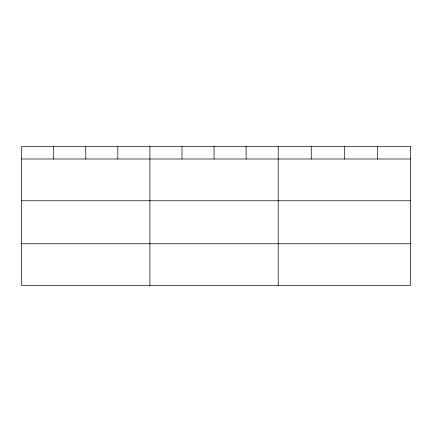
<?xml version="1.0" encoding="UTF-8"?>
<svg xmlns="http://www.w3.org/2000/svg" width="432" height="432" viewBox="0 0 432 432"><rect width="100%" height="100%" fill="white"/><g stroke="black" fill="none" stroke-linecap="round" stroke-linejoin="round"><path stroke-width="0.65" d="M21.6 159.003L410.4 159.003M21.6 200.75L410.4 200.75M21.6 243.767L410.4 243.767M377.352 146.486L377.352 159.003M344.304 146.486L344.304 159.003M311.256 146.486L311.256 159.003M278.208 146.486L278.208 285.514M246.132 146.486L246.132 159.003M214.056 146.486L214.056 159.003M181.98 146.486L181.98 159.003M149.904 146.486L149.904 285.514M117.828 146.486L117.828 159.003M85.752 146.486L85.752 159.003M53.676 146.486L53.676 159.003M410.4 146.486L21.6 146.486L21.6 285.514L410.4 285.514L410.4 146.486"/></g></svg>
